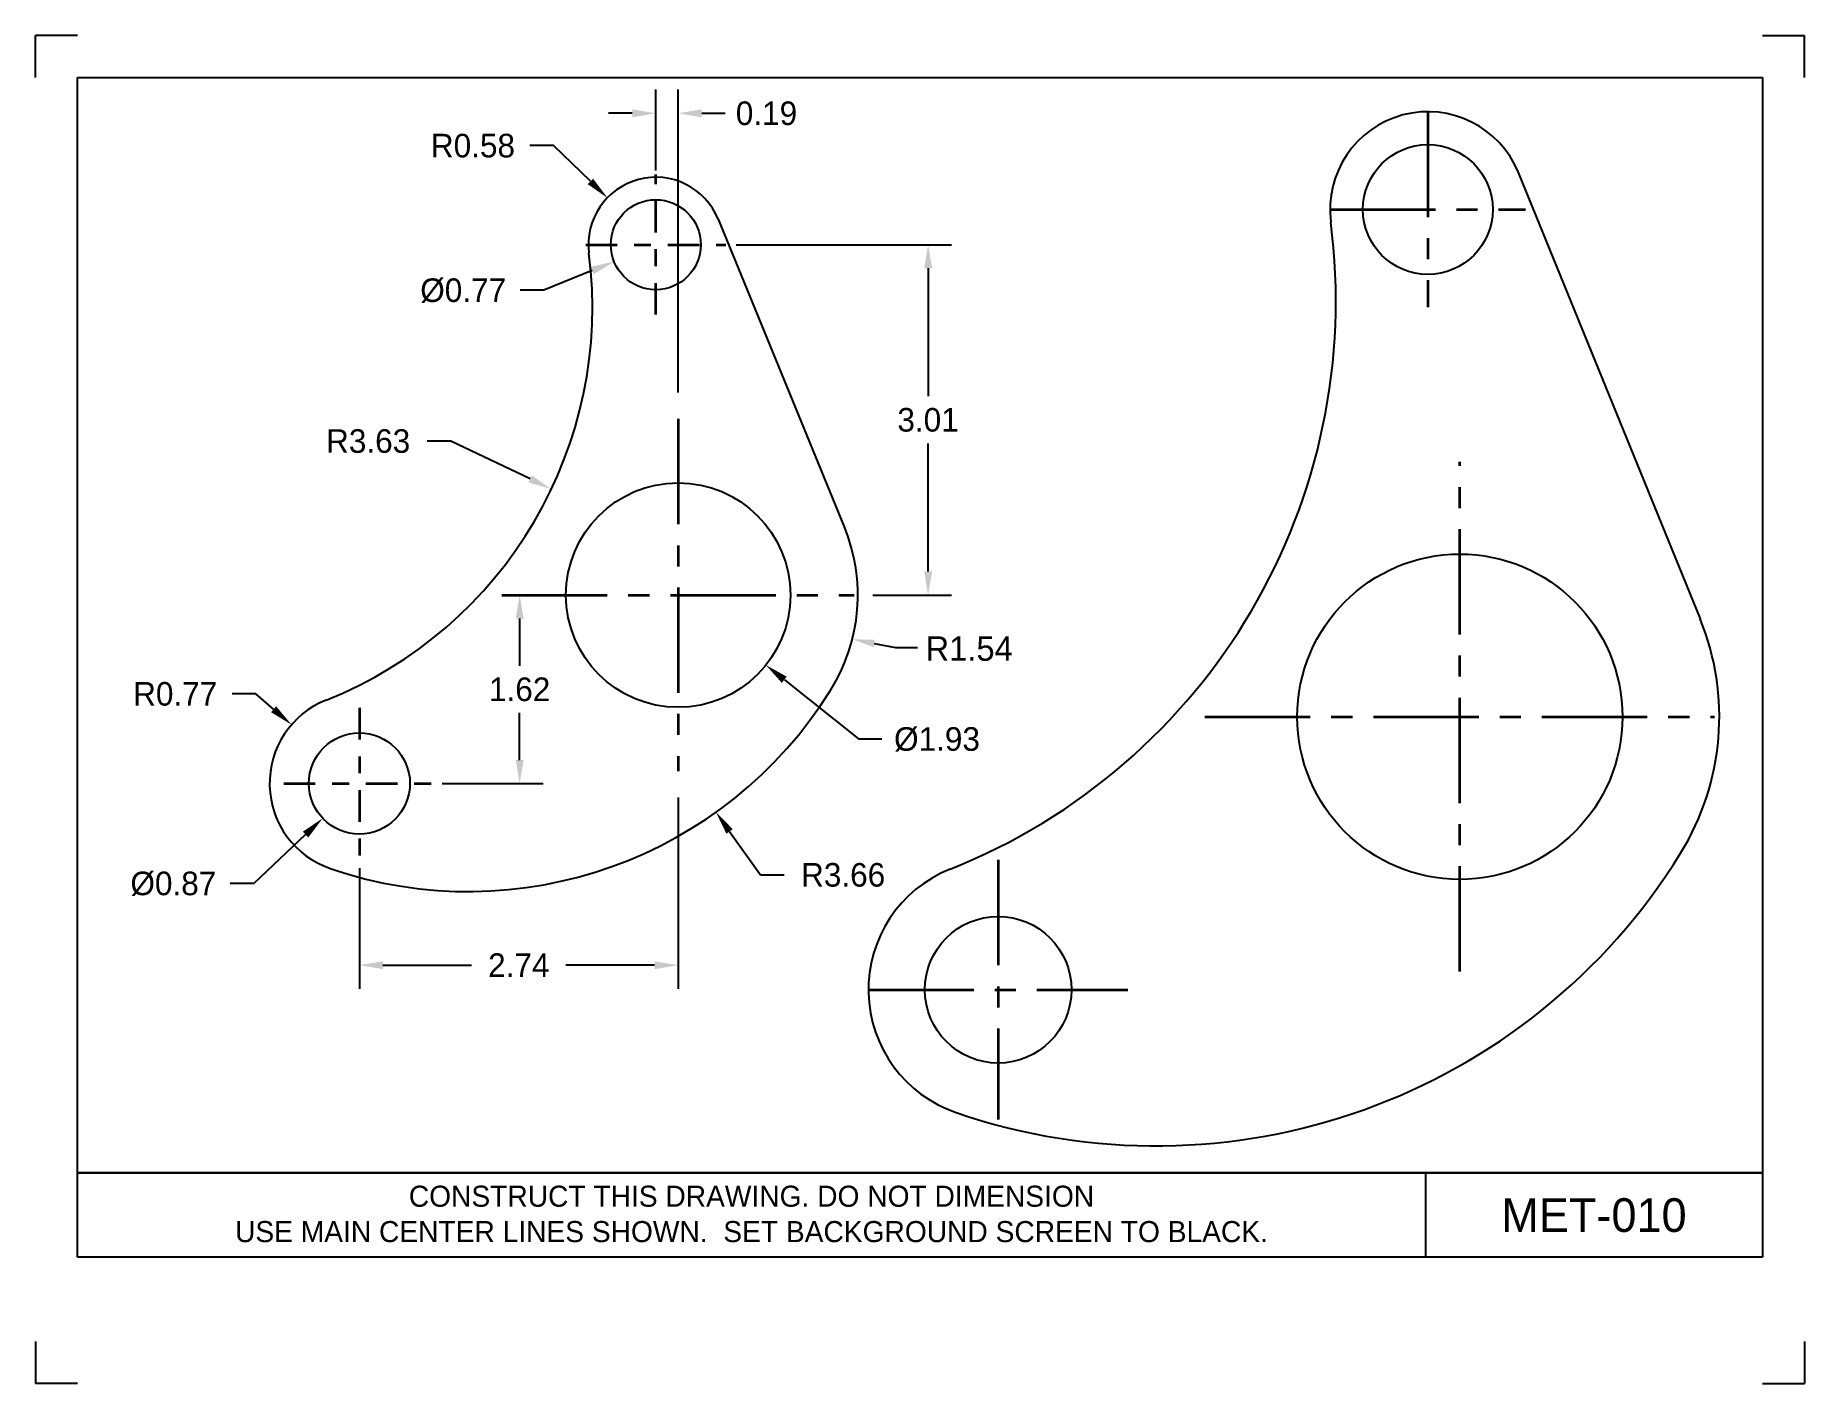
# Model space of a CAD drawing. Extents: x 9.9 to 20.4, y -2.5 to 5.5.
import ezdxf
from ezdxf.enums import TextEntityAlignment as Align

# ---------------------------------------------------------------- set-up
doc = ezdxf.new("R2010")
doc.units = 0
doc.header["$LTSCALE"] = 0.5
doc.header["$MEASUREMENT"] = 0
doc.header["$PDMODE"] = 2
doc.header["$PDSIZE"] = 0.25
doc.linetypes.add('CENTER', pattern=[2, 1.25, -0.25, 0.25, -0.25])
doc.layers.get('0').update_dxf_attribs({"linetype": 'CONTINUOUS'})
doc.layers.get('DEFPOINTS').update_dxf_attribs({"linetype": 'CONTINUOUS'})
doc.layers.add('CENTER', color=6, linetype='CENTER', lineweight=35)
doc.layers.add('DIMENSION', color=1, linetype='CONTINUOUS')

msp = doc.modelspace()

# ---------------------------------------------------------------- linework, layer by layer
for p, q in [((9.929, 5.288), (9.929, 5.538)), ((10.179, 5.538), (9.929, 5.538)), ((20.179, 5.538), (20.429, 5.538)), ((20.429, 5.288), (20.429, 5.538)), ((10.179, 5.288), (20.179, 5.288)), ((10.179, 5.288), (20.179, 5.288)), ((10.179, 5.288), (20.179, 5.288)), ((10.179, -1.712), (10.179, 5.288)), ((20.179, 5.288), (20.179, -1.712)), ((18.73, 4.724), (19.809, 2.076)), ((13.981, 4.448), (14.73, 2.622)), ((20.179, -1.212), (10.179, -1.212)), ((10.179, -1.212), (20.179, -1.212)), ((18.179, -1.212), (18.179, -1.712)), ((20.179, -1.712), (10.179, -1.712)), ((20.179, -1.712), (10.179, -1.712)), ((20.179, -1.712), (10.179, -1.712)), ((9.929, -2.212), (9.929, -2.462)), ((20.429, -2.212), (20.429, -2.462)), ((10.179, -2.462), (9.929, -2.462)), ((20.179, -2.462), (20.429, -2.462))]:
    msp.add_line(p, q)
msp.add_lwpolyline([(10.179, 5.288), (20.179, 5.288)])
for centre, radius in [((18.193, 4.505), 0.385), ((13.611, 4.296), 0.267), ((13.744, 2.217), 0.666), ((18.383, 1.495), 0.965), ((11.852, 1.099), 0.3), ((15.643, -0.125), 0.435)]:
    msp.add_circle(centre, radius)
for centre, radius, start, end in [((18.193, 4.505), 0.58, 22.1722, 187.3845), ((13.611, 4.296), 0.4, 22.3063, 187.3489), ((14.017, 3.964), 3.63, 291.6747, 7.3845), ((10.727, 3.924), 2.508, 291.714, 7.3489), ((13.744, 2.217), 1.066, 328.1802, 22.3063), ((18.383, 1.495), 1.54, 328.2965, 22.1722), ((11.852, 1.099), 0.533, 111.714, 251.1385), ((12.498, 2.99), 2.532, 251.1385, 328.1802), ((16.579, 2.609), 3.66, 251.0953, 328.2965), ((15.643, -0.125), 0.77, 111.6747, 251.0953)]:
    msp.add_arc(centre, radius, start, end)
at = {"layer": 'CENTER'}
for p, q in [((18.193, 5.085), (18.193, 3.925)), ((17.613, 4.505), (18.773, 4.505)), ((18.383, -0.017), (18.383, 3.008)), ((16.87, 1.495), (19.895, 1.495)), ((15.643, 0.645), (15.643, -0.895)), ((14.873, -0.125), (16.413, -0.125))]:
    msp.add_line(p, q, dxfattribs=at)
at = {"layer": 'CENTER', "ltscale": 0.3}
for p, q in [((13.611, 3.881), (13.611, 4.712)), ((13.195, 4.296), (14.026, 4.296)), ((11.852, 1.547), (11.852, 0.65)), ((11.403, 1.099), (12.301, 1.099))]:
    msp.add_line(p, q, dxfattribs=at)
at = {"layer": 'CENTER', "color": 6}
for p, q in [((13.744, 3.262), (13.744, 1.172)), ((12.698, 2.217), (14.789, 2.217))]:
    msp.add_line(p, q, dxfattribs=at)
at = {"layer": 'DEFPOINTS', "color": 1, "linetype": 'ByBlock'}
for p in [(13.324, 4.574), (13.364, 4.196), (12.991, 2.846), (14.264, 1.802), (11.449, 1.448), (11.634, 0.892), (13.968, 0.929)]:
    msp.add_point(p, dxfattribs=at)
at = {"layer": 'DEFPOINTS', "color": 0, "linetype": 'ByBlock'}
for p in [(13.858, 4.397), (13.223, 2.633), (12.069, 1.305)]:
    msp.add_point(p, dxfattribs=at)
at = {"layer": 'DIMENSION', "color": 1, "linetype": 'ByBlock'}
for p, q in [((13.611, 4.737), (13.611, 5.216)), ((13.744, 3.419), (13.744, 5.216)), ((13.471, 5.076), (13.331, 5.076)), ((13.884, 5.076), (14.023, 5.076)), ((13.004, 4.884), (12.864, 4.884)), ((13.223, 4.672), (13.004, 4.884)), ((14.089, 4.296), (15.367, 4.296)), ((13.234, 4.143), (12.946, 4.026)), ((15.227, 4.156), (15.227, 3.397)), ((12.946, 4.026), (12.806, 4.026)), ((12.394, 3.131), (12.254, 3.131)), ((12.865, 2.906), (12.394, 3.131)), ((15.227, 2.357), (15.227, 3.117)), ((14.899, 2.217), (15.367, 2.217)), ((12.803, 2.077), (12.803, 1.798)), ((14.374, 1.714), (14.814, 1.363)), ((11.237, 1.631), (11.097, 1.631)), ((11.343, 1.539), (11.237, 1.631)), ((12.803, 1.238), (12.803, 1.518)), ((14.814, 1.363), (14.953, 1.363)), ((12.344, 1.099), (12.943, 1.099)), ((13.744, 1.016), (13.744, -0.119)), ((11.532, 0.796), (11.226, 0.506)), ((14.049, 0.815), (14.233, 0.557)), ((11.852, 0.596), (11.852, -0.119)), ((14.233, 0.557), (14.373, 0.557)), ((11.226, 0.506), (11.086, 0.506)), ((11.992, 0.021), (12.518, 0.021)), ((13.604, 0.021), (13.078, 0.021))]:
    msp.add_line(p, q, dxfattribs=at)
at = {"layer": 'DIMENSION'}
for p, q in [((14.908, 1.93), (15.033, 1.905)), ((15.033, 1.905), (15.164, 1.905))]:
    msp.add_line(p, q, dxfattribs=at)
at = {"layer": 'DIMENSION', "color": 1, "linetype": 'ByBlock'}
for points in [[(13.471, 5.099), (13.471, 5.052), (13.611, 5.076)], [(13.884, 5.099), (13.884, 5.052), (13.744, 5.076)], [(13.207, 4.655), (13.239, 4.688), (13.324, 4.574)], [(15.204, 4.156), (15.251, 4.156), (15.227, 4.296)], [(13.243, 4.121), (13.226, 4.165), (13.364, 4.196)], [(12.855, 2.885), (12.875, 2.927), (12.991, 2.846)], [(15.204, 2.357), (15.251, 2.357), (15.227, 2.217)], [(12.78, 2.077), (12.827, 2.077), (12.803, 2.217)], [(14.359, 1.696), (14.388, 1.733), (14.264, 1.802)], [(11.328, 1.522), (11.358, 1.557), (11.449, 1.448)], [(12.78, 1.238), (12.827, 1.238), (12.803, 1.099)], [(11.549, 0.779), (11.516, 0.813), (11.634, 0.892)], [(14.03, 0.801), (14.068, 0.828), (13.968, 0.929)], [(11.992, 0.044), (11.992, -0.003), (11.852, 0.021)], [(13.604, 0.044), (13.604, -0.003), (13.744, 0.021)]]:
    msp.add_solid(points, dxfattribs=at)
at = {"layer": 'DIMENSION'}
msp.add_solid([(14.904, 1.908), (14.912, 1.951), (14.777, 1.955)], dxfattribs=at)

# ---------------------------------------------------------------- texts
for s, height, p in [('CONSTRUCT THIS DRAWING. DO NOT DIMENSION', 0.125, (14.179, -1.35)), ('MET-010', 0.2, (19.179, -1.462)), ('USE MAIN CENTER LINES SHOWN.  SET BACKGROUND SCREEN TO BLACK.', 0.125, (14.179, -1.56))]:
    msp.add_text(s, height=height).set_placement(p, align=Align.MIDDLE)
at = {"color": 18, "true_color": 0x030303}
msp.add_text('FALL 2025', height=0.001, dxfattribs=at).set_placement((10.179, -1.712))
at = {"layer": 'DIMENSION', "color": 1, "linetype": 'ByBlock'}
for s, p in [('0.19', (14.268, 5.076)), ('R0.58', (12.526, 4.884)), ('%%c0.77', (12.468, 4.026)), ('3.01', (15.227, 3.257)), ('R3.63', (11.904, 3.131)), ('R0.77', (10.759, 1.631)), ('1.62', (12.803, 1.658)), ('%%c1.93', (15.28, 1.363)), ('%%c0.87', (10.748, 0.506)), ('R3.66', (14.723, 0.557)), ('2.74', (12.798, 0.021))]:
    msp.add_text(s, height=0.1399, dxfattribs=at).set_placement(p, align=Align.MIDDLE_CENTER)
at = {"layer": 'DIMENSION'}
msp.add_text('R1.54', height=0.1451, dxfattribs=at).set_placement((15.212, 1.827))

doc.saveas('drawing.dxf')
